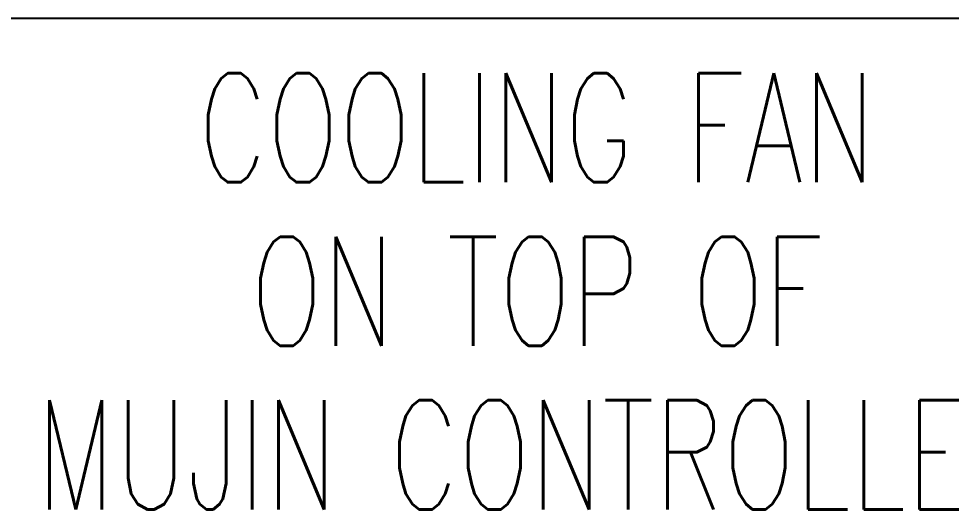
# Model space of a CAD drawing. Header units: inches. Extents: x 0 to 34.2, y 0 to 22.
# Drawn here: x 7.343 to 8.413, y 15.688 to 16.25 of the extents above; entities that cross this region are included whole.
import ezdxf
from ezdxf.enums import TextEntityAlignment as Align

# ---------------------------------------------------------------- set-up
doc = ezdxf.new("R2010")
doc.units = ezdxf.units.IN
doc.header["$MEASUREMENT"] = 0
for name, color, linetype in [('BLU_12AWG', 5, 'Continuous'), ('DESC', 150, 'Continuous'), ('SYMS', 7, 'Continuous')]:
    doc.layers.add(name, color=color, linetype=linetype)
doc.styles.add('WD', font='romans.shx', dxfattribs={"height": 0.185})

# ---------------------------------------------------------------- blocks, each defined once
blk = doc.blocks.new('HDV1_FAN_001')
at = {"style": 'WD', "width": 0.7}
for tag, height, p in [('INST', 0.125, (0, 1.1696)), ('LOC', 0.125, (0, 1)), ('DESC1', 0.125, (0, 0.8438)), ('DESC2', 0.125, (0, 0.6875)), ('DESC3', 0.125, (0, 0.5396)), ('XREF', 0.0521, (0, 0.1432))]:
    blk.add_attdef(tag, text='', height=height, dxfattribs=at).set_placement(p, align=Align.CENTER)
at = {"style": 'WD'}
blk.add_attdef('TAG1', text='', height=0.125, dxfattribs=at).set_placement((0, 0.375), align=Align.CENTER)
for tag, p, height, flags in [('FAMILY', (0.0853, 0.2979), 0.00417, 9), ('X8TERM01', (-0.1875, -0.25), 0.005, 1), ('X8TERM02', (0.1875, -0.25), 0.005, 1), ('X8TERM03', (0, -0.3125), 0.005, 1)]:
    blk.add_attdef(tag, p, '', height=height, dxfattribs=dict(at, flags=flags))
at = {"style": 'WD', "flags": 9}
for tag, p in [('CAT', (0.0957, 0.2794)), ('ASSYCODE', (0.0958, 0.2641)), ('MFG', (0.0949, 0.2713))]:
    blk.add_attdef(tag, text='', height=0.00417, dxfattribs=at).set_placement(p, align=Align.CENTER)
at = {"style": 'WD', "width": 0.8}
for tag, p in [('TERM01', (-0.2225, -0.265)), ('TERM02', (0.1525, -0.265)), ('TERM03', (-0.035, -0.3275))]:
    blk.add_attdef(tag, text='', height=0.125, dxfattribs=at).set_placement(p, align=Align.TOP_RIGHT)

msp = doc.modelspace()

# ---------------------------------------------------------------- linework, layer by layer
at = {"layer": 'BLU_12AWG'}
msp.add_line((8.5625, 16.25), (5.9375, 16.25), dxfattribs=at)

# ---------------------------------------------------------------- block references
at = {"layer": 'SYMS'}
ref = msp.add_blockref('HDV1_FAN_001', (8.75, 16.8125), dxfattribs=at)
ref.add_attrib('DESC1', 'COOLING FAN', dxfattribs={"layer": 'DESC', "height": 0.125, "style": 'WD', "width": 0.7}).set_placement((7.9375, 16.0625), align=Align.CENTER)
ref.add_attrib('DESC2', 'ON TOP OF', dxfattribs={"layer": 'DESC', "height": 0.125, "style": 'WD', "width": 0.7}).set_placement((7.9375, 15.875), align=Align.CENTER)
ref.add_attrib('DESC3', 'MUJIN CONTROLLER', dxfattribs={"layer": 'DESC', "height": 0.125, "style": 'WD', "width": 0.7}).set_placement((7.9375, 15.6875), align=Align.CENTER)

doc.saveas('drawing.dxf')
